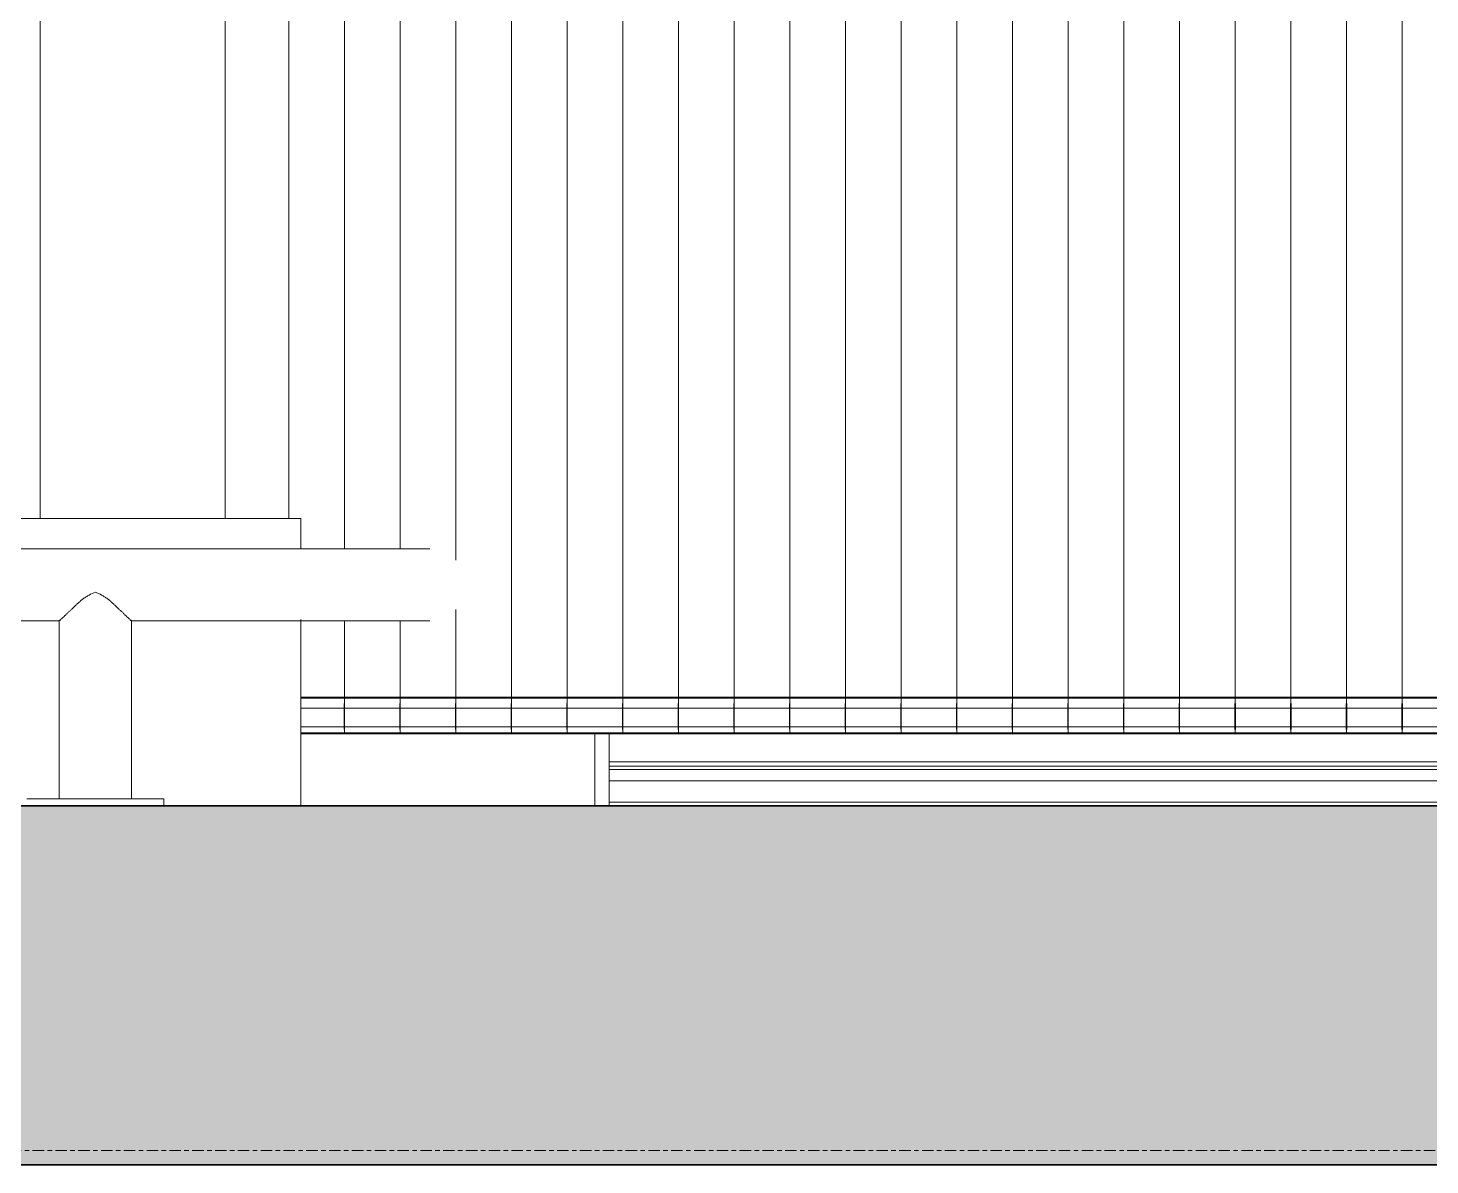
# Model space of a CAD drawing. Header units: centimetres. Extents: x -13467 to 3766, y -437 to 1921.
# Drawn here: x -113.7 to 81.5, y 44 to 202.2 of the extents above; entities that cross this region are included whole.
import ezdxf

# ---------------------------------------------------------------- set-up
doc = ezdxf.new("R2010")
doc.units = ezdxf.units.CM
doc.linetypes.add('Centre', pattern=[3.175, 0.635, -0.475, 1.59, -0.475])
for name, color, linetype, lineweight in [('A-DOOR', 7, 'Continuous', 9), ('A-FLOR', 7, 'Continuous', 9), ('A-FLOR-LEVL', 7, 'Continuous', 9), ('A-FLOR-PATT', 7, 'Continuous', 35), ('A-GENM', 7, 'Continuous', 9), ('A-WALL', 7, 'Continuous', 9), ('A-WALL-PATT', 7, 'Continuous', 35)]:
    doc.layers.add(name, color=color, linetype=linetype, lineweight=lineweight)

# ---------------------------------------------------------------- blocks, each defined once
blk = doc.blocks.new('PQ_RVR_EST-01_ZZ_ZZ_MO_T_A_rvt-2-Sección 1-2')
at = {"layer": 'A-FLOR-PATT', "lineweight": 9, "true_color": 0x9a9a9a}
blk.add_hatch(color=253, dxfattribs=at).paths.add_polyline_path([(-4386.6, 44), (2113.1, 44), (2113.1, 94), (-4386.6, 94), (-4386.6, 55.83)])
at = {"layer": 'A-FLOR', "lineweight": 35}
for p, q in [((2113.1, 94), (-3426.38, 94)), ((-4386.6, 44), (1960.17, 44))]:
    blk.add_line(p, q, dxfattribs=at)
blk = doc.blocks.new('Doors-Door-sets- LAHET-LAH010005 - 2_10 x 3_00-V176-Sección 1-2')
at = {"layer": 'A-DOOR', "color": 8, "true_color": 0x808080}
for p, q in [((724.61, 109.09), (724.61, 108.97)), ((518.61, 94), (518.61, 104.06)), ((724.61, 104.13), (724.61, 94)), ((518.56, 100.09), (724.66, 100.09)), ((724.66, 99.52), (518.56, 99.52)), ((518.56, 99.02), (724.66, 99.02)), ((518.56, 97.47), (724.66, 97.47)), ((724.66, 94.49), (518.56, 94.49))]:
    blk.add_line(p, q, dxfattribs=at)
blk = doc.blocks.new('FCA_N_Cortina Plastico Industrial - 4_90x3_00-1685725-Sección 1-2')
at = {"layer": 'A-GENM', "color": 8, "true_color": 0x808080}
for p, q in [((465.13, 449.53), (465.13, 134)), ((474, 134), (474, 449.53)), ((474, 449.53), (474, 134)), ((481.75, 129.76), (481.75, 449.53)), ((481.75, 449.53), (481.75, 129.76)), ((489.5, 129.75), (489.5, 449.53)), ((489.5, 449.53), (489.5, 129.75)), ((497.25, 128.2), (497.25, 449.53)), ((497.25, 449.53), (497.25, 128.19)), ((505, 109.09), (505, 449.53)), ((505, 449.53), (505, 109.09)), ((512.75, 109.09), (512.75, 449.53)), ((512.75, 449.53), (512.75, 109.09)), ((520.5, 109.09), (520.5, 449.53)), ((520.5, 449.53), (520.5, 109.09)), ((528.25, 109.09), (528.25, 449.53)), ((528.25, 449.53), (528.25, 109.09)), ((536, 109.09), (536, 449.53)), ((536, 449.53), (536, 109.09)), ((543.75, 109.09), (543.75, 449.53)), ((543.75, 449.53), (543.75, 109.09)), ((551.5, 109.09), (551.5, 449.53)), ((551.5, 449.53), (551.5, 109.09)), ((559.25, 109.09), (559.25, 449.53)), ((559.25, 449.53), (559.25, 109.09)), ((567, 109.09), (567, 449.53)), ((567, 449.53), (567, 109.09)), ((574.75, 109.09), (574.75, 449.53)), ((574.75, 449.53), (574.75, 109.09)), ((582.5, 109.09), (582.5, 449.53)), ((582.5, 449.53), (582.5, 109.09)), ((590.25, 109.09), (590.25, 449.53)), ((590.25, 449.53), (590.25, 109.09)), ((598, 109.09), (598, 449.53)), ((598, 449.53), (598, 109.09)), ((605.75, 109.09), (605.75, 449.53)), ((605.75, 449.53), (605.75, 109.09)), ((613.5, 109.09), (613.5, 449.53)), ((613.5, 449.53), (613.5, 109.09)), ((621.25, 109.09), (621.25, 449.53)), ((621.25, 449.53), (621.25, 109.09)), ((629, 109.09), (629, 449.53)), ((629, 449.53), (629, 109.09)), ((497.25, 121.32), (497.25, 109.09)), ((497.25, 109.09), (497.25, 121.31)), ((481.75, 109.09), (481.75, 119.74)), ((481.75, 119.74), (481.75, 109.09)), ((489.5, 109.09), (489.5, 119.74)), ((489.5, 119.74), (489.5, 109.09)), ((481.75, 109.1), (475.7, 109.1)), ((481.74, 108.97), (475.7, 108.97)), ((481.72, 107.57), (475.7, 107.57)), ((481.74, 108.97), (481.72, 107.57)), ((489.47, 107.57), (481.72, 107.57)), ((481.72, 107.57), (481.72, 104.99)), ((489.49, 108.97), (481.74, 108.97)), ((489.5, 109.1), (481.75, 109.1)), ((481.78, 107.57), (481.77, 108.97)), ((481.78, 104.99), (481.78, 107.57)), ((489.49, 108.97), (489.47, 107.57)), ((497.22, 107.57), (489.47, 107.57)), ((489.47, 107.57), (489.47, 104.99)), ((497.24, 108.97), (489.49, 108.97)), ((497.25, 109.1), (489.5, 109.1)), ((489.53, 107.57), (489.52, 108.97)), ((489.53, 104.99), (489.53, 107.57)), ((497.24, 108.97), (497.22, 107.57)), ((504.97, 107.57), (497.22, 107.57)), ((497.22, 107.57), (497.22, 104.99)), ((504.99, 108.97), (497.24, 108.97)), ((505, 109.1), (497.25, 109.1)), ((497.28, 107.57), (497.27, 108.97)), ((497.28, 104.99), (497.28, 107.57)), ((504.99, 108.97), (504.97, 107.57)), ((512.72, 107.57), (504.97, 107.57)), ((504.97, 107.57), (504.97, 104.99)), ((512.74, 108.97), (504.99, 108.97)), ((512.75, 109.1), (505, 109.1)), ((505.03, 107.57), (505.02, 108.97)), ((505.03, 104.99), (505.03, 107.57)), ((512.74, 108.97), (512.72, 107.57)), ((520.47, 107.57), (512.72, 107.57)), ((512.72, 107.57), (512.72, 104.99)), ((520.49, 108.97), (512.74, 108.97)), ((520.5, 109.1), (512.75, 109.1)), ((512.78, 107.57), (512.77, 108.97)), ((512.78, 104.99), (512.78, 107.57)), ((520.49, 108.97), (520.47, 107.57)), ((528.22, 107.57), (520.47, 107.57)), ((520.47, 107.57), (520.47, 104.99)), ((528.24, 108.97), (520.49, 108.97)), ((528.25, 109.1), (520.5, 109.1)), ((520.53, 107.57), (520.52, 108.97)), ((520.53, 104.99), (520.53, 107.57)), ((528.24, 108.97), (528.22, 107.57)), ((535.97, 107.57), (528.22, 107.57)), ((528.22, 107.57), (528.22, 104.99)), ((535.99, 108.97), (528.24, 108.97)), ((536, 109.1), (528.25, 109.1)), ((528.28, 107.57), (528.27, 108.97)), ((528.28, 104.99), (528.28, 107.57)), ((535.99, 108.97), (535.97, 107.57)), ((543.72, 107.57), (535.97, 107.57)), ((535.97, 107.57), (535.97, 104.99)), ((543.74, 108.97), (535.99, 108.97)), ((543.75, 109.1), (536, 109.1)), ((536.03, 107.57), (536.02, 108.97)), ((536.03, 104.99), (536.03, 107.57)), ((543.74, 108.97), (543.72, 107.57)), ((551.47, 107.57), (543.72, 107.57)), ((543.72, 107.57), (543.72, 104.99)), ((551.49, 108.97), (543.74, 108.97)), ((551.5, 109.1), (543.75, 109.1)), ((543.78, 107.57), (543.77, 108.97)), ((543.78, 104.99), (543.78, 107.57)), ((551.49, 108.97), (551.47, 107.57)), ((559.22, 107.57), (551.47, 107.57)), ((551.47, 107.57), (551.47, 104.99)), ((559.24, 108.97), (551.49, 108.97)), ((559.25, 109.1), (551.5, 109.1)), ((551.53, 107.57), (551.52, 108.97)), ((551.53, 104.99), (551.53, 107.57)), ((559.24, 108.97), (559.22, 107.57)), ((566.97, 107.57), (559.22, 107.57)), ((559.22, 107.57), (559.22, 104.99)), ((566.99, 108.97), (559.24, 108.97)), ((567, 109.1), (559.25, 109.1)), ((559.28, 107.57), (559.27, 108.97)), ((559.28, 104.99), (559.28, 107.57)), ((566.99, 108.97), (566.97, 107.57)), ((574.72, 107.57), (566.97, 107.57)), ((566.97, 107.57), (566.97, 104.99)), ((574.74, 108.97), (566.99, 108.97)), ((574.75, 109.1), (567, 109.1)), ((567.03, 107.57), (567.02, 108.97)), ((567.03, 104.99), (567.03, 107.57)), ((574.74, 108.97), (574.72, 107.57)), ((582.47, 107.57), (574.72, 107.57)), ((574.72, 107.57), (574.72, 104.99)), ((582.49, 108.97), (574.74, 108.97)), ((582.5, 109.1), (574.75, 109.1)), ((574.78, 107.57), (574.77, 108.97)), ((574.78, 104.99), (574.78, 107.57)), ((582.49, 108.97), (582.47, 107.57)), ((590.22, 107.57), (582.47, 107.57)), ((582.47, 107.57), (582.47, 104.99)), ((590.24, 108.97), (582.49, 108.97)), ((590.25, 109.1), (582.5, 109.1)), ((582.53, 107.57), (582.52, 108.97)), ((582.53, 104.99), (582.53, 107.57)), ((590.24, 108.97), (590.22, 107.57)), ((597.97, 107.57), (590.22, 107.57)), ((590.22, 107.57), (590.22, 104.99)), ((597.99, 108.97), (590.24, 108.97)), ((598, 109.1), (590.25, 109.1)), ((590.28, 107.57), (590.27, 108.97)), ((590.28, 104.99), (590.28, 107.57)), ((597.99, 108.97), (597.97, 107.57)), ((605.72, 107.57), (597.97, 107.57)), ((597.97, 107.57), (597.97, 104.99)), ((605.74, 108.97), (597.99, 108.97)), ((605.75, 109.1), (598, 109.1)), ((598.03, 107.57), (598.02, 108.97)), ((598.03, 104.99), (598.03, 107.57)), ((605.74, 108.97), (605.72, 107.57)), ((613.47, 107.57), (605.72, 107.57)), ((605.72, 107.57), (605.72, 104.99)), ((613.49, 108.97), (605.74, 108.97)), ((613.5, 109.1), (605.75, 109.1)), ((605.78, 107.57), (605.77, 108.97)), ((605.78, 104.99), (605.78, 107.57)), ((613.49, 108.97), (613.47, 107.57)), ((621.22, 107.57), (613.47, 107.57)), ((613.47, 107.57), (613.47, 104.99)), ((621.24, 108.97), (613.49, 108.97)), ((621.25, 109.1), (613.5, 109.1)), ((613.53, 107.57), (613.52, 108.97)), ((613.53, 104.99), (613.53, 107.57)), ((621.24, 108.97), (621.22, 107.57)), ((628.97, 107.57), (621.22, 107.57)), ((621.22, 107.57), (621.22, 104.99)), ((628.99, 108.97), (621.24, 108.97)), ((629, 109.1), (621.25, 109.1)), ((621.28, 107.57), (621.27, 108.97)), ((621.28, 104.99), (621.28, 107.57)), ((628.99, 108.97), (628.97, 107.57)), ((636.72, 107.57), (628.97, 107.57)), ((628.97, 107.57), (628.97, 104.99)), ((636.74, 108.97), (628.99, 108.97)), ((636.75, 109.1), (629, 109.1)), ((629.03, 107.57), (629.02, 108.97)), ((629.03, 104.99), (629.03, 107.57)), ((481.72, 104.99), (475.7, 104.99)), ((481.74, 104.13), (475.7, 104.13)), ((475.7, 104), (481.75, 104)), ((489.47, 104.99), (481.72, 104.99)), ((481.72, 104.99), (481.74, 104.13)), ((489.49, 104.13), (481.74, 104.13)), ((481.75, 104), (489.5, 104)), ((481.76, 104.13), (481.78, 104.99)), ((497.22, 104.99), (489.47, 104.99)), ((489.47, 104.99), (489.49, 104.13)), ((497.24, 104.13), (489.49, 104.13)), ((489.5, 104), (497.25, 104)), ((489.51, 104.13), (489.53, 104.99)), ((504.97, 104.99), (497.22, 104.99)), ((497.22, 104.99), (497.24, 104.13)), ((504.99, 104.13), (497.24, 104.13)), ((497.25, 104), (505, 104)), ((497.26, 104.13), (497.28, 104.99)), ((512.72, 104.99), (504.97, 104.99)), ((504.97, 104.99), (504.99, 104.13)), ((512.74, 104.13), (504.99, 104.13)), ((505, 104), (512.75, 104)), ((505.01, 104.13), (505.03, 104.99)), ((520.47, 104.99), (512.72, 104.99)), ((512.72, 104.99), (512.74, 104.13)), ((520.49, 104.13), (512.74, 104.13)), ((512.75, 104), (520.5, 104)), ((512.76, 104.13), (512.78, 104.99)), ((528.22, 104.99), (520.47, 104.99)), ((520.47, 104.99), (520.49, 104.13)), ((528.24, 104.13), (520.49, 104.13)), ((520.5, 104), (528.25, 104)), ((520.51, 104.13), (520.53, 104.99)), ((535.97, 104.99), (528.22, 104.99)), ((528.22, 104.99), (528.24, 104.13)), ((535.99, 104.13), (528.24, 104.13)), ((528.25, 104), (536, 104)), ((528.26, 104.13), (528.28, 104.99)), ((543.72, 104.99), (535.97, 104.99)), ((535.97, 104.99), (535.99, 104.13)), ((543.74, 104.13), (535.99, 104.13)), ((536, 104), (543.75, 104)), ((536.01, 104.13), (536.03, 104.99)), ((551.47, 104.99), (543.72, 104.99)), ((543.72, 104.99), (543.74, 104.13)), ((551.49, 104.13), (543.74, 104.13)), ((543.75, 104), (551.5, 104)), ((543.76, 104.13), (543.78, 104.99)), ((559.22, 104.99), (551.47, 104.99)), ((551.47, 104.99), (551.49, 104.13)), ((559.24, 104.13), (551.49, 104.13)), ((551.5, 104), (559.25, 104)), ((551.51, 104.13), (551.53, 104.99)), ((566.97, 104.99), (559.22, 104.99)), ((559.22, 104.99), (559.24, 104.13)), ((566.99, 104.13), (559.24, 104.13)), ((559.25, 104), (567, 104)), ((559.26, 104.13), (559.28, 104.99)), ((574.72, 104.99), (566.97, 104.99)), ((566.97, 104.99), (566.99, 104.13)), ((574.74, 104.13), (566.99, 104.13)), ((567, 104), (574.75, 104)), ((567.01, 104.13), (567.03, 104.99)), ((582.47, 104.99), (574.72, 104.99)), ((574.72, 104.99), (574.74, 104.13)), ((582.49, 104.13), (574.74, 104.13)), ((574.75, 104), (582.5, 104)), ((574.76, 104.13), (574.78, 104.99)), ((590.22, 104.99), (582.47, 104.99)), ((582.47, 104.99), (582.49, 104.13)), ((590.24, 104.13), (582.49, 104.13)), ((582.5, 104), (590.25, 104)), ((582.51, 104.13), (582.53, 104.99)), ((597.97, 104.99), (590.22, 104.99)), ((590.22, 104.99), (590.24, 104.13)), ((597.99, 104.13), (590.24, 104.13)), ((590.25, 104), (598, 104)), ((590.26, 104.13), (590.28, 104.99)), ((605.72, 104.99), (597.97, 104.99)), ((597.97, 104.99), (597.99, 104.13)), ((605.74, 104.13), (597.99, 104.13)), ((598, 104), (605.75, 104)), ((598.01, 104.13), (598.03, 104.99)), ((613.47, 104.99), (605.72, 104.99)), ((605.72, 104.99), (605.74, 104.13)), ((613.49, 104.13), (605.74, 104.13)), ((605.75, 104), (613.5, 104)), ((605.76, 104.13), (605.78, 104.99)), ((621.22, 104.99), (613.47, 104.99)), ((613.47, 104.99), (613.49, 104.13)), ((621.24, 104.13), (613.49, 104.13)), ((613.5, 104), (621.25, 104)), ((613.51, 104.13), (613.53, 104.99)), ((628.97, 104.99), (621.22, 104.99)), ((621.22, 104.99), (621.24, 104.13)), ((628.99, 104.13), (621.24, 104.13)), ((621.25, 104), (629, 104)), ((621.26, 104.13), (621.28, 104.99)), ((636.72, 104.99), (628.97, 104.99)), ((628.97, 104.99), (628.99, 104.13)), ((636.74, 104.13), (628.99, 104.13)), ((629, 104), (636.75, 104)), ((629.01, 104.13), (629.03, 104.99))]:
    blk.add_line(p, q, dxfattribs=at)
for centre, major_axis, start_param, end_param in [((481.75, 108.94), (0, 0.162), 0.12434, 1.367745), ((481.75, 108.94), (0, 0.162), 4.91544, 6.158845), ((489.5, 108.94), (0, 0.162), 0.12434, 1.367745), ((489.5, 108.94), (0, 0.162), 4.91544, 6.158845), ((497.25, 108.94), (0, 0.162), 0.12434, 1.367745), ((497.25, 108.94), (0, 0.162), 4.91544, 6.158845), ((505, 108.94), (0, 0.162), 0.12434, 1.367745), ((505, 108.94), (0, 0.162), 4.91544, 6.158845), ((512.75, 108.94), (0, 0.162), 0.12434, 1.367745), ((512.75, 108.94), (0, 0.162), 4.91544, 6.158845), ((520.5, 108.94), (0, 0.162), 0.12434, 1.367745), ((520.5, 108.94), (0, 0.162), 4.91544, 6.158845), ((528.25, 108.94), (0, 0.162), 0.12434, 1.367745), ((528.25, 108.94), (0, 0.162), 4.91544, 6.158845), ((536, 108.94), (0, 0.162), 0.12434, 1.367745), ((536, 108.94), (0, 0.162), 4.91544, 6.158845), ((543.75, 108.94), (0, 0.162), 0.12434, 1.367745), ((543.75, 108.94), (0, 0.162), 4.91544, 6.158845), ((551.5, 108.94), (0, 0.162), 0.12434, 1.367745), ((551.5, 108.94), (0, 0.162), 4.91544, 6.158845), ((559.25, 108.94), (0, 0.162), 0.12434, 1.367745), ((559.25, 108.94), (0, 0.162), 4.91544, 6.158845), ((567, 108.94), (0, 0.162), 0.12434, 1.367745), ((567, 108.94), (0, 0.162), 4.91544, 6.158845), ((574.75, 108.94), (0, 0.162), 0.12434, 1.367745), ((574.75, 108.94), (0, 0.162), 4.91544, 6.158845), ((582.5, 108.94), (0, 0.162), 0.12434, 1.367745), ((582.5, 108.94), (0, 0.162), 4.91544, 6.158845), ((590.25, 108.94), (0, 0.162), 0.12434, 1.367745), ((590.25, 108.94), (0, 0.162), 4.91544, 6.158845), ((598, 108.94), (0, 0.162), 0.12434, 1.367745), ((598, 108.94), (0, 0.162), 4.91544, 6.158845), ((605.75, 108.94), (0, 0.162), 0.12434, 1.367745), ((605.75, 108.94), (0, 0.162), 4.91544, 6.158845), ((613.5, 108.94), (0, 0.162), 0.12434, 1.367745), ((613.5, 108.94), (0, 0.162), 4.91544, 6.158845), ((621.25, 108.94), (0, 0.162), 0.12434, 1.367745), ((621.25, 108.94), (0, 0.162), 4.91544, 6.158845), ((629, 108.94), (0, 0.162), 0.12434, 1.367745), ((629, 108.94), (0, 0.162), 4.91544, 6.158845), ((481.75, 104.16), (0, 0.161), 1.779716, 3.017786), ((481.75, 104.16), (0, 0.161), 3.2654, 4.50347), ((489.5, 104.16), (0, 0.161), 1.779716, 3.017786), ((489.5, 104.16), (0, 0.161), 3.2654, 4.50347), ((497.25, 104.16), (0, 0.161), 1.779716, 3.017786), ((497.25, 104.16), (0, 0.161), 3.2654, 4.50347), ((505, 104.16), (0, 0.161), 1.779716, 3.017786), ((505, 104.16), (0, 0.161), 3.2654, 4.50347), ((512.75, 104.16), (0, 0.161), 1.779716, 3.017786), ((512.75, 104.16), (0, 0.161), 3.2654, 4.50347), ((520.5, 104.16), (0, 0.161), 1.779716, 3.017786), ((520.5, 104.16), (0, 0.161), 3.2654, 4.50347), ((528.25, 104.16), (0, 0.161), 1.779716, 3.017786), ((528.25, 104.16), (0, 0.161), 3.2654, 4.50347), ((536, 104.16), (0, 0.161), 1.779716, 3.017786), ((536, 104.16), (0, 0.161), 3.2654, 4.50347), ((543.75, 104.16), (0, 0.161), 1.779716, 3.017786), ((543.75, 104.16), (0, 0.161), 3.2654, 4.50347), ((551.5, 104.16), (0, 0.161), 1.779716, 3.017786), ((551.5, 104.16), (0, 0.161), 3.2654, 4.50347), ((559.25, 104.16), (0, 0.161), 1.779716, 3.017786), ((559.25, 104.16), (0, 0.161), 3.2654, 4.50347), ((567, 104.16), (0, 0.161), 1.779716, 3.017786), ((567, 104.16), (0, 0.161), 3.2654, 4.50347), ((574.75, 104.16), (0, 0.161), 1.779716, 3.017786), ((574.75, 104.16), (0, 0.161), 3.2654, 4.50347), ((582.5, 104.16), (0, 0.161), 1.779716, 3.017786), ((582.5, 104.16), (0, 0.161), 3.2654, 4.50347), ((590.25, 104.16), (0, 0.161), 1.779716, 3.017786), ((590.25, 104.16), (0, 0.161), 3.2654, 4.50347), ((598, 104.16), (0, 0.161), 1.779716, 3.017786), ((598, 104.16), (0, 0.161), 3.2654, 4.50347), ((605.75, 104.16), (0, 0.161), 1.779716, 3.017786), ((605.75, 104.16), (0, 0.161), 3.2654, 4.50347), ((613.5, 104.16), (0, 0.161), 1.779716, 3.017786), ((613.5, 104.16), (0, 0.161), 3.2654, 4.50347), ((621.25, 104.16), (0, 0.161), 1.779716, 3.017786), ((621.25, 104.16), (0, 0.161), 3.2654, 4.50347), ((629, 104.16), (0, 0.161), 1.779716, 3.017786), ((629, 104.16), (0, 0.161), 3.2654, 4.50347)]:
    blk.add_ellipse(centre, major_axis=major_axis, ratio=0.087156, start_param=start_param, end_param=end_param, dxfattribs=at)
blk = doc.blocks.new('RVR_Bolardo proteccion-03 - RVR_Bolardo proteccion-03-1706103-Sección 1-2')
at = {"layer": 'A-GENM', "color": 8, "true_color": 0x808080}
for p, q in [((481.48, 129.77), (-58.04, 129.77)), ((215.98, 119.73), (442.03, 119.73)), ((442.02, 119.74), (442.02, 94.96)), ((452.11, 119.73), (481.48, 119.73)), ((452.12, 94.96), (452.12, 119.74)), ((437.54, 94.96), (456.6, 94.96)), ((456.6, 94), (456.6, 94.96))]:
    blk.add_line(p, q, dxfattribs=at)
at = {"layer": 'A-GENM', "color": 8, "true_color": 0x808080, "flags": 128}
for points in [[(493.62, 129.77), (493.61, 129.77), (493.58, 129.77), (493.53, 129.77), (493.46, 129.77), (493.37, 129.77), (493.27, 129.77), (493.14, 129.77), (493, 129.77), (492.84, 129.77), (492.66, 129.77), (492.46, 129.77), (492.24, 129.77), (492.01, 129.77), (491.76, 129.77), (491.5, 129.77), (491.21, 129.77), (490.92, 129.77), (490.6, 129.77), (490.28, 129.77), (489.94, 129.77), (489.58, 129.77), (489.21, 129.77), (488.83, 129.77), (488.44, 129.77), (488.04, 129.77), (487.62, 129.77), (487.2, 129.77), (486.77, 129.77), (486.33, 129.77), (485.88, 129.77), (485.42, 129.77), (484.96, 129.77), (484.49, 129.77), (484.02, 129.77), (483.54, 129.77), (483.06, 129.77), (482.58, 129.77), (482.1, 129.77), (481.61, 129.77), (481.48, 129.77)], [(481.48, 119.73), (481.97, 119.73), (482.45, 119.73), (482.93, 119.73), (483.42, 119.73), (483.89, 119.73), (484.37, 119.73), (484.84, 119.73), (485.3, 119.73), (485.76, 119.73), (486.21, 119.73), (486.65, 119.73), (487.09, 119.73), (487.51, 119.73), (487.93, 119.73), (488.33, 119.73), (488.73, 119.73), (489.11, 119.73), (489.48, 119.73), (489.84, 119.73), (490.19, 119.73), (490.52, 119.73), (490.83, 119.73), (491.14, 119.73), (491.42, 119.73), (491.69, 119.73), (491.95, 119.73), (492.18, 119.73), (492.4, 119.73), (492.61, 119.73), (492.79, 119.73), (492.96, 119.73), (493.11, 119.73), (493.24, 119.73), (493.35, 119.73), (493.44, 119.73), (493.51, 119.73), (493.57, 119.73), (493.6, 119.73), (493.62, 119.73), (493.62, 119.73)]]:
    blk.add_lwpolyline(points, dxfattribs=at)
at = {"layer": 'A-GENM', "color": 8, "true_color": 0x808080}
for points, knots in [([(442.08, 119.82), (442.06, 119.79), (442.03, 119.74), (442.03, 119.72), (442.07, 119.76), (442.15, 119.83), (442.28, 119.95), (442.45, 120.11), (442.63, 120.27), (442.78, 120.41), (442.9, 120.53), (443.02, 120.64), (443.19, 120.81), (443.42, 121.03), (443.72, 121.3), (444.03, 121.59), (444.35, 121.9), (444.68, 122.21), (445.02, 122.53), (445.39, 122.82), (445.78, 123.08), (446.33, 123.41), (446.76, 123.62), (447.07, 123.74)], [0.4444444, 0.4444444, 0.4444444, 0.4444444, 0.4722222, 0.5, 0.5277778, 0.5555556, 0.5833333, 0.6111111, 0.6388889, 0.6527778, 0.6666667, 0.6805556, 0.6944444, 0.7222222, 0.75, 0.7777778, 0.8055556, 0.8333333, 0.8611111, 0.8888889, 0.9166667, 0.9444444, 1, 1, 1, 1]), ([(447.07, 123.74), (447.38, 123.62), (447.81, 123.41), (448.36, 123.08), (448.75, 122.82), (449.12, 122.53), (449.46, 122.21), (449.79, 121.9), (450.11, 121.59), (450.42, 121.3), (450.72, 121.03), (450.95, 120.81), (451.12, 120.64), (451.24, 120.53), (451.36, 120.41), (451.51, 120.27), (451.69, 120.11), (451.86, 119.95), (451.99, 119.83), (452.07, 119.76), (452.11, 119.72), (452.11, 119.74), (452.08, 119.79), (452.06, 119.82)], [0, 0, 0, 0, 0.0555556, 0.0833333, 0.1111111, 0.1388889, 0.1666667, 0.1944444, 0.2222222, 0.25, 0.2777778, 0.3055556, 0.3194444, 0.3333333, 0.3472222, 0.3611111, 0.3888889, 0.4166667, 0.4444444, 0.4722222, 0.5, 0.5277778, 0.5555556, 0.5555556, 0.5555556, 0.5555556])]:
    blk.add_open_spline(points, degree=3, knots=knots, dxfattribs=at)

msp = doc.modelspace()

# ---------------------------------------------------------------- hatches: boundary and pattern name
at = {"layer": 'A-FLOR-PATT', "lineweight": 9, "true_color": 0x9a9a9a}
msp.add_hatch(color=253, dxfattribs=at).paths.add_polyline_path([(-4937.954, 44), (1508.821, 44), (1508.821, 94), (-4937.954, 94), (-4937.954, 55.831)])
at = {"layer": 'A-WALL-PATT', "lineweight": 9, "true_color": 0x808080}
h = msp.add_hatch(dxfattribs=at)
h.set_pattern_fill('FP_3', color=8, style=0, pattern_type=2)
h.set_pattern_definition([(90, (-5602, 712), (-30, 2e-15), [])])
h.paths.add_polyline_path([(216.324, 94.963), (216.388, 94.963), (216.323, 94.963)])
h.paths.add_polyline_path([(204.462, 451.45), (204.462, 451.449), (205.458, 451.449), (205.458, 451.45)])
h.paths.add_polyline_path([(196.712, 451.45), (196.712, 451.449), (197.708, 451.449), (197.746, 450.748), (204.462, 450.748), (204.462, 451.45), (197.708, 451.45)])
h.paths.add_polyline_path([(188.962, 451.45), (188.962, 451.449), (189.958, 451.449), (189.996, 450.748), (196.712, 450.748), (196.712, 451.45), (189.958, 451.45)])
h.paths.add_polyline_path([(181.212, 451.45), (181.212, 451.449), (182.208, 451.449), (182.246, 450.748), (188.962, 450.748), (188.962, 451.45), (182.208, 451.45)])
h.paths.add_polyline_path([(173.462, 451.45), (173.462, 451.449), (174.458, 451.449), (174.496, 450.748), (181.212, 450.748), (181.212, 451.45), (174.458, 451.45)])
h.paths.add_polyline_path([(165.712, 451.45), (165.712, 451.449), (166.708, 451.449), (166.746, 450.748), (173.462, 450.748), (173.462, 451.45), (166.708, 451.45)])
h.paths.add_polyline_path([(150.212, 451.45), (150.212, 451.449), (151.208, 451.449), (151.246, 450.748), (157.962, 450.748), (157.962, 451.449), (158.958, 451.449), (158.996, 450.748), (165.712, 450.748), (165.712, 451.45), (151.208, 451.45)])
h.paths.add_polyline_path([(142.462, 451.45), (142.462, 451.449), (143.458, 451.449), (143.496, 450.748), (150.212, 450.748), (150.212, 451.45), (143.458, 451.45)])
h.paths.add_polyline_path([(134.712, 451.45), (134.712, 451.449), (135.708, 451.449), (135.746, 450.748), (142.462, 450.748), (142.462, 451.45), (135.708, 451.45)])
h.paths.add_polyline_path([(126.962, 451.45), (126.962, 451.449), (127.958, 451.449), (127.996, 450.748), (134.712, 450.748), (134.712, 451.45), (127.958, 451.45)])
h.paths.add_polyline_path([(119.212, 451.45), (119.212, 451.449), (120.208, 451.449), (120.246, 450.748), (126.962, 450.748), (126.962, 451.45), (120.208, 451.45)])
h.paths.add_polyline_path([(111.462, 451.45), (111.462, 451.449), (112.458, 451.449), (112.496, 450.748), (119.212, 450.748), (119.212, 451.45), (112.458, 451.45)])
h.paths.add_polyline_path([(103.712, 451.45), (103.712, 451.449), (104.708, 451.449), (104.746, 450.748), (111.462, 450.748), (111.462, 451.45), (104.708, 451.45)])
h.paths.add_polyline_path([(95.962, 451.45), (95.962, 451.449), (96.958, 451.449), (96.996, 450.748), (103.712, 450.748), (103.712, 451.45), (96.958, 451.45)])
h.paths.add_polyline_path([(88.212, 451.45), (88.212, 451.449), (89.208, 451.449), (89.246, 450.748), (95.962, 450.748), (95.962, 451.45), (89.208, 451.45)])
h.paths.add_polyline_path([(80.462, 451.45), (80.462, 451.449), (81.458, 451.449), (81.496, 450.748), (88.212, 450.748), (88.212, 451.45), (81.458, 451.45)])
h.paths.add_polyline_path([(72.712, 451.45), (72.712, 451.449), (73.708, 451.449), (73.746, 450.748), (80.462, 450.748), (80.462, 451.45), (73.708, 451.45)])
h.paths.add_polyline_path([(64.962, 451.45), (64.962, 451.449), (65.958, 451.449), (65.996, 450.748), (72.712, 450.748), (72.712, 451.45), (65.958, 451.45)])
h.paths.add_polyline_path([(57.212, 451.45), (57.212, 451.449), (58.208, 451.449), (58.246, 450.748), (64.962, 450.748), (64.962, 451.45), (58.208, 451.45)])
h.paths.add_polyline_path([(49.462, 451.45), (49.462, 451.449), (50.458, 451.449), (50.496, 450.748), (57.212, 450.748), (57.212, 451.45), (50.458, 451.45)])
h.paths.add_polyline_path([(41.712, 451.45), (41.712, 451.449), (42.708, 451.449), (42.746, 450.748), (49.462, 450.748), (49.462, 451.45), (42.708, 451.45)])
h.paths.add_polyline_path([(33.962, 451.45), (33.962, 451.449), (34.958, 451.449), (34.996, 450.748), (41.712, 450.748), (41.712, 451.45), (34.958, 451.45)])
h.paths.add_polyline_path([(26.212, 451.45), (26.212, 451.449), (27.208, 451.449), (27.246, 450.748), (33.962, 450.748), (33.962, 451.45), (27.208, 451.45)])
h.paths.add_polyline_path([(18.462, 451.45), (18.462, 451.449), (19.458, 451.449), (19.496, 450.748), (26.212, 450.748), (26.212, 451.45), (19.458, 451.45)])
h.paths.add_polyline_path([(10.712, 451.45), (10.712, 451.449), (11.708, 451.449), (11.746, 450.748), (18.462, 450.748), (18.462, 451.45), (11.708, 451.45)])
h.paths.add_polyline_path([(2.962, 451.45), (2.962, 451.449), (3.958, 451.449), (3.996, 450.748), (10.712, 450.748), (10.712, 451.45), (3.958, 451.45)])
h.paths.add_polyline_path([(-4.788, 451.45), (-4.788, 451.449), (-3.792, 451.449), (-3.754, 450.748), (2.962, 450.748), (2.962, 451.45), (-3.792, 451.45)])
h.paths.add_polyline_path([(-12.538, 451.45), (-12.538, 451.449), (-11.542, 451.449), (-11.504, 450.748), (-4.788, 450.748), (-4.788, 451.45), (-11.542, 451.45)])
h.paths.add_polyline_path([(-20.288, 451.45), (-20.288, 451.449), (-19.292, 451.449), (-19.254, 450.748), (-12.538, 450.748), (-12.538, 451.45), (-19.292, 451.45)])
h.paths.add_polyline_path([(-28.038, 451.45), (-28.038, 451.449), (-27.042, 451.449), (-27.004, 450.748), (-20.288, 450.748), (-20.288, 451.45), (-27.042, 451.45)])
h.paths.add_polyline_path([(-43.538, 451.45), (-43.538, 451.449), (-42.542, 451.449), (-42.504, 450.748), (-35.788, 450.748), (-35.788, 451.449), (-34.792, 451.449), (-34.754, 450.748), (-28.038, 450.748), (-28.038, 451.45), (-42.542, 451.45)])
h.paths.add_polyline_path([(-51.288, 451.45), (-51.288, 451.449), (-50.292, 451.449), (-50.254, 450.748), (-43.538, 450.748), (-43.538, 451.45), (-50.292, 451.45)])
h.paths.add_polyline_path([(-59.038, 451.45), (-59.038, 451.449), (-58.042, 451.449), (-58.004, 450.748), (-51.288, 450.748), (-51.288, 451.45), (-58.042, 451.45)])
h.paths.add_polyline_path([(-66.788, 451.45), (-66.788, 451.449), (-65.792, 451.449), (-65.754, 450.748), (-59.038, 450.748), (-59.038, 451.45), (-65.792, 451.45)])
h.paths.add_polyline_path([(-74.538, 451.45), (-74.538, 451.449), (-73.542, 451.449), (-73.504, 450.748), (-66.788, 450.748), (-66.788, 451.45), (-73.542, 451.45)])
h.paths.add_polyline_path([(-82.288, 451.45), (-82.288, 451.449), (-81.292, 451.449), (-81.254, 450.748), (-74.538, 450.748), (-74.538, 451.45), (-81.292, 451.45)])
h.paths.add_polyline_path([(-228.14, 134), (-86.221, 134), (-86.221, 450.748), (-82.288, 450.748), (-82.288, 451.45), (-86.264, 451.45), (-86.264, 453.243), (-263.725, 453.243), (-263.725, 134), (-248.725, 134)])
h.paths.add_polyline_path([(232.961, 208.05), (232.936, 208.05), (232.936, 207.92)])
h.paths.add_polyline_path([(233.061, 208.05), (233.002, 208.05), (233.061, 207.719)])
h.paths.add_polyline_path([(232.653, 134), (241.388, 134), (241.388, 453.243), (233.736, 453.243), (233.736, 451.45), (233.061, 451.45), (232.961, 207.304), (232.936, 207.184), (232.824, 207.05), (232.786, 207.05), (232.688, 207.209), (232.668, 207.294), (232.661, 209.39), (232.637, 451.45), (228.708, 451.449), (228.746, 450.748), (232.637, 450.748), (232.653, 139.59)])
h.paths.add_polyline_path([(224.896, 450.748), (227.712, 450.748), (227.712, 451.45), (220.958, 451.449), (220.996, 450.748), (224.887, 450.748)])
h.paths.add_polyline_path([(212.212, 451.45), (212.212, 451.449), (213.208, 451.446), (213.246, 450.748), (219.962, 450.748), (219.962, 451.45), (213.208, 451.45)])
h.paths.add_polyline_path([(205.496, 450.748), (212.212, 450.748), (212.212, 451.45), (205.496, 451.45), (205.496, 450.955)])

# ---------------------------------------------------------------- linework, layer by layer
at = {"layer": 'A-FLOR', "lineweight": 35}
for p, q in [((1508.821, 94), (-3977.733, 94)), ((-4937.954, 44), (1408.821, 44))]:
    msp.add_line(p, q, dxfattribs=at)
at = {"layer": 'A-FLOR-LEVL', "color": 253, "linetype": 'Centre', "true_color": 0xaaaaaa}
for p, q in [((-5238.571, 94), (1888.136, 94)), ((-5238.571, 46.025), (1888.136, 46.025))]:
    msp.add_line(p, q, dxfattribs=at)
at = {"layer": 'A-WALL'}
for p, q in [((-75.655, 134), (-567.088, 134)), ((-75.655, 129.772), (-75.655, 134)), ((-75.655, 94), (-75.655, 119.924)), ((-34.741, 108.973), (-34.741, 109.093)), ((-34.741, 94), (-34.741, 104.128))]:
    msp.add_line(p, q, dxfattribs=at)

# ---------------------------------------------------------------- block references
at = {"lineweight": 5}
msp.add_blockref('PQ_RVR_EST-01_ZZ_ZZ_MO_T_A_rvt-2-Sección 1-2', (-551.352, 0), dxfattribs=at)
at = {"layer": 'A-DOOR', "color": 8, "true_color": 0x808080}
msp.add_blockref('Doors-Door-sets- LAHET-LAH010005 - 2_10 x 3_00-V176-Sección 1-2', (-551.352, 0), dxfattribs=at)
at = {"layer": 'A-GENM', "color": 8, "true_color": 0x808080}
for name in ['FCA_N_Cortina Plastico Industrial - 4_90x3_00-1685725-Sección 1-2', 'RVR_Bolardo proteccion-03 - RVR_Bolardo proteccion-03-1706103-Sección 1-2']:
    msp.add_blockref(name, (-551.352, 0), dxfattribs=at)

doc.saveas('drawing.dxf')
